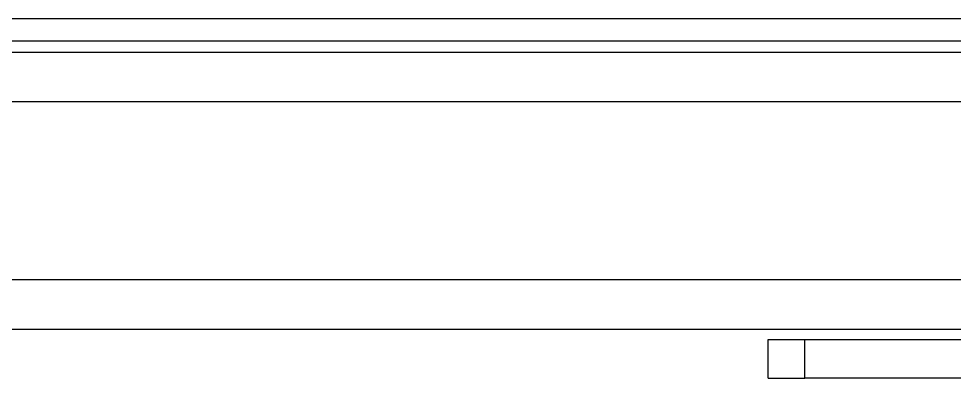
# Model space of a CAD drawing. Header units: millimetres. Extents: x 176 to 2516, y 143 to 1610.
# Drawn here: x 2267.2 to 2351.5, y 301.9 to 334.3 of the extents above; entities that cross this region are included whole.
import ezdxf

# ---------------------------------------------------------------- set-up
doc = ezdxf.new("R2010")
doc.units = ezdxf.units.MM
doc.layers.add('Widoczne (ISO)', color=7, linetype='Continuous', lineweight=25)

msp = doc.modelspace()

# ---------------------------------------------------------------- linework, layer by layer
at = {"layer": 'Widoczne (ISO)'}
for p, q in [((2419.775, 334.33), (2197.731, 334.33)), ((2197.731, 332.33), (2419.775, 332.33)), ((1823.284, 331.33), (2418.685, 331.33)), ((2419.721, 326.83), (1822.248, 326.83)), ((1822.248, 310.83), (2419.721, 310.83)), ((2418.685, 306.33), (1823.284, 306.33)), ((2334.72, 305.43), (2338.017, 305.43)), ((2334.72, 301.93), (2334.72, 305.43)), ((2338.017, 305.43), (2355.916, 305.43)), ((2338.017, 301.93), (2338.017, 305.43)), ((2334.72, 301.93), (2338.017, 301.93)), ((2355.916, 301.93), (2338.017, 301.93))]:
    msp.add_line(p, q, dxfattribs=at)

doc.saveas('drawing.dxf')
